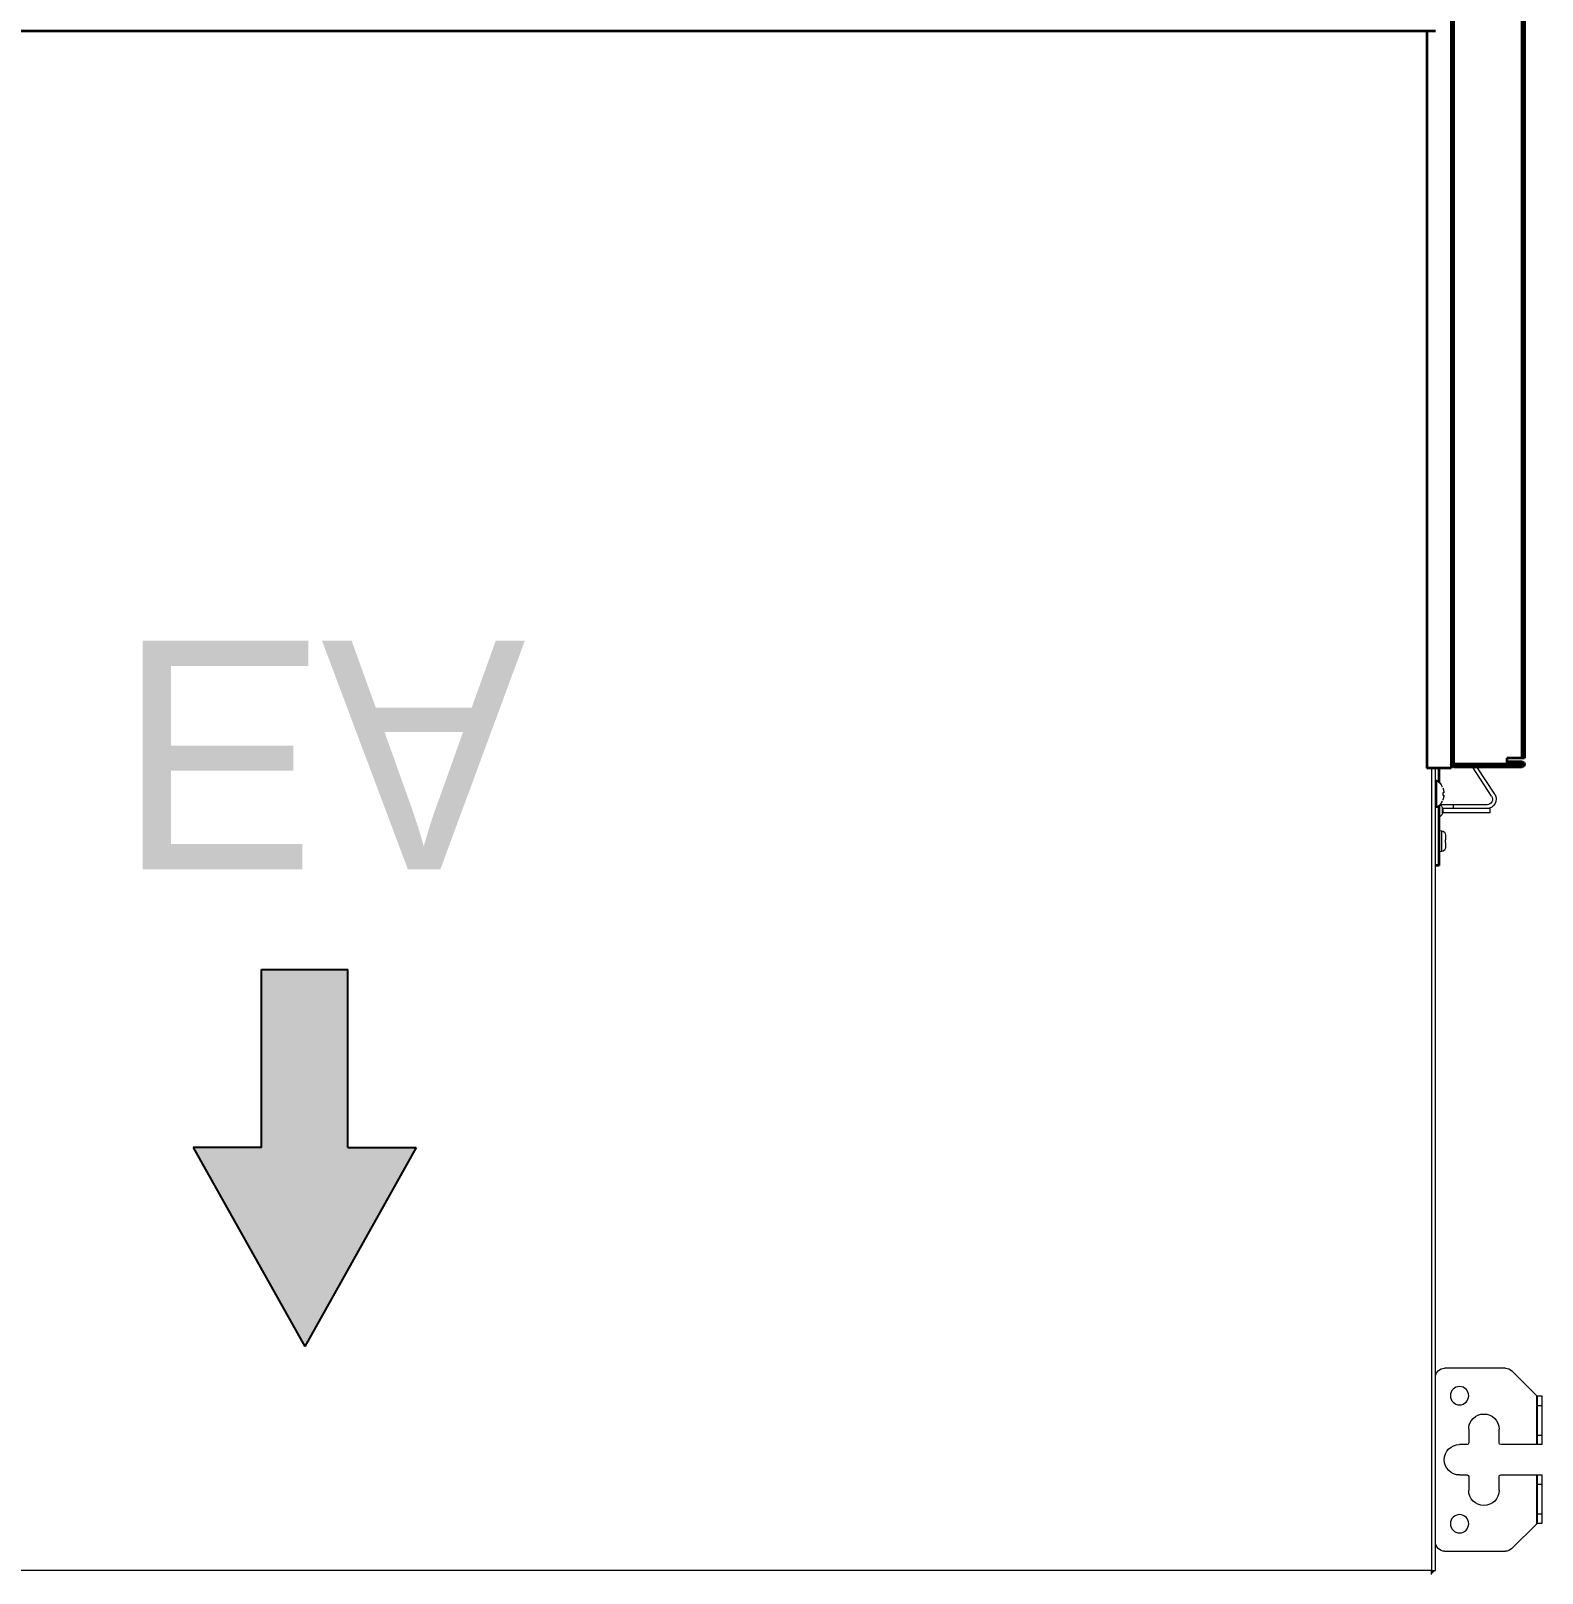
# Model space of a CAD drawing. Header units: millimetres. Extents: x 61566 to 667441, y 0 to 118800.
# Drawn here: x 270089 to 270585, y 54649 to 55155 of the extents above; entities that cross this region are included whole.
import ezdxf

# ---------------------------------------------------------------- set-up
doc = ezdxf.new("R2010")
doc.units = ezdxf.units.MM
doc.header["$LTSCALE"] = 200
doc.layers.add('LG-환기', color=2, linetype='Continuous')
doc.layers.add('환기유니트', color=6, linetype='Continuous')
doc.styles.add('ACISOGDT', font='amgdt.shx')

# ---------------------------------------------------------------- blocks, each defined once
blk = doc.blocks.new('빨간화살표')
at = {"layer": 'LG-환기', "ltscale": 0.5}
blk.add_hatch(color=1, dxfattribs=at).paths.add_polyline_path([(0, -15.75), (0, 15.75), (-64.82, 15.75), (-64.82, 40.62), (-137.35, 0), (-64.82, -40.62), (-64.82, -15.75)])
at = {"layer": 'LG-환기', "color": 1, "ltscale": 0.5}
for p, q in [((-64.82, 40.62), (-137.35, 0)), ((-64.82, 40.62), (-137.35, 0)), ((-64.82, 15.75), (-64.82, 40.62)), ((-64.82, 15.75), (-64.82, 40.62)), ((-64.82, 15.75), (0, 15.75)), ((-64.82, 15.75), (0, 15.75)), ((0, 15.75), (0, -15.75)), ((-64.82, -40.62), (-137.35, 0)), ((-64.82, -40.62), (-137.35, 0)), ((-64.82, -15.75), (-64.82, -40.62)), ((-64.82, -15.75), (-64.82, -40.62)), ((-64.82, -15.75), (0, -15.75)), ((-64.82, -15.75), (0, -15.75))]:
    blk.add_line(p, q, dxfattribs=at)
blk = doc.blocks.new('상업용 프리미엄 환기 250~500CMH')
at = {"layer": 'LG-환기', "color": 0, "linetype": 'Continuous', "lineweight": 18}
for p, q in [((16.5, 1020), (8.48, 1011.98)), ((16.5, 1020), (16.8, 1020.3)), ((32.6, 1020), (16.5, 1020)), ((16.8, 1021.9), (32.6, 1021.9)), ((16.8, 1020.3), (16.8, 1021.9)), ((32.6, 1020.3), (16.8, 1020.3)), ((19.8, 1021.9), (19.8, 1020.3)), ((29.6, 1020.3), (29.6, 1021.9)), ((32.6, 1008.3), (32.6, 1021.9)), ((42.6, 1021.9), (42.6, 1008.3)), ((42.6, 1021.9), (58.4, 1021.9)), ((58.4, 1020.3), (42.6, 1020.3)), ((58.7, 1020), (42.6, 1020)), ((45.6, 1021.9), (45.6, 1020.3)), ((55.4, 1020.3), (55.4, 1021.9)), ((58.4, 1021.9), (58.4, 1020.3)), ((58.4, 1020.3), (66.72, 1011.98)), ((7.6, 989.9), (7.6, 1009.86)), ((27.6, 1007.8), (32.1, 1007.8)), ((43.1, 1007.8), (47.6, 1007.8)), ((67.6, 1009.86), (67.6, 989.9)), ((249.75, 1004.85), (249.75, 989.23)), ((249.75, 1004.85), (251.25, 1004.85)), ((251.25, 1004.85), (251.25, 989.23)), ((252.45, 1003.82), (252.45, 988.41)), ((255.23, 1005.33), (264.92, 999.09)), ((255.88, 1006.34), (264.92, 1000.51)), ((32.1, 997.8), (27.6, 997.8)), ((32.6, 994.8), (32.6, 997.3)), ((42.6, 997.3), (42.6, 994.8)), ((47.6, 997.8), (43.1, 997.8)), ((265.72, 1000.9), (265.73, 1000.9)), ((251.25, 992.85), (252.45, 992.85)), ((1.3, 985.6), (1.3, 986.9)), ((1.3, 986.9), (264.43, 986.9)), ((249.75, 989.23), (251.25, 989.23)), ((251.55, 987.37), (260.45, 987.37)), ((0, 985.6), (1.3, 985.6)), ((264.43, 985.6), (1.3, 985.6)), ((1.3, 985.6), (1.3, 0))]:
    blk.add_line(p, q, dxfattribs=at)
at = {"layer": 'LG-환기', "color": 0, "linetype": 'Continuous', "lineweight": 35}
for p, q in [((264.92, 1015.3), (265.72, 1015.3)), ((264.92, 992.9), (264.92, 1015.3)), ((265.72, 992.9), (265.72, 1015.3)), ((265.72, 1015.3), (265.72, 1010.3)), ((266.52, 1015.3), (266.52, 1010.3)), ((745.12, 1016.1), (267.72, 1016.1)), ((267.72, 1016.1), (267.72, 1010.3)), ((267.72, 1015.3), (745.12, 1015.3)), ((265.72, 1010.3), (265.72, 992.1)), ((267.72, 1010.3), (265.72, 1010.3)), ((748.42, 992.1), (264.42, 992.1)), ((264.42, 992.1), (264.42, 984.1)), ((265.72, 992.9), (747.12, 992.9)), ((265.72, 992.9), (265.72, 992.1)), ((265.72, 992.9), (265.72, 992.9)), ((232.5, 988.1), (232.5, 986.9)), ((232.5, 988.1), (252.16, 988.1)), ((259.84, 988.1), (264.42, 988.1)), ((506.3, -1.3), (506.3, 986.9)), ((0.8, 985.59), (0.8, 986.1)), ((0.8, 986.1), (1.3, 986.1)), ((506.3, 984.1), (264.42, 984.1))]:
    blk.add_line(p, q, dxfattribs=at)
at = {"layer": 'LG-환기', "color": 0, "linetype": 'Continuous', "lineweight": 13}
for p, q in [((237.12, 989.01), (237.04, 988.1)), ((237.12, 989.01), (243.88, 989.01)), ((238.4, 990.2), (238.4, 990.2)), ((240.1, 990.2), (238.46, 990.2)), ((240.1, 990.2), (240.1, 990.2)), ((240.9, 990.2), (240.9, 990.2)), ((242.54, 990.2), (240.9, 990.2)), ((242.6, 990.2), (242.6, 990.2)), ((243.96, 988.1), (243.88, 989.01))]:
    blk.add_line(p, q, dxfattribs=at)
at = {"layer": 'LG-환기', "color": 0, "linetype": 'Continuous', "lineweight": 18}
for centre in [(16.6, 994.8), (58.6, 994.8)]:
    blk.add_circle(centre, 3, dxfattribs=at)
for centre, radius, start, end in [((10.6, 1009.86), 3, 135, 180), ((64.6, 1009.86), 3, 0, 45), ((27.6, 1002.8), 5, 90, 270), ((32.1, 1008.3), 0.5, 270, 0), ((43.1, 1008.3), 0.5, 180, 270), ((47.6, 1002.8), 5, 270, 90), ((254.25, 1003.82), 3, 57.2, 180), ((254.25, 1003.82), 1.8, 57.2, 180), ((32.1, 997.3), 0.5, 0, 90), ((43.1, 997.3), 0.5, 90, 180), ((37.6, 994.8), 5, 180, 0), ((10.6, 989.9), 3, 180, 270), ((64.6, 989.9), 3, 270, 0), ((250.5, 986.85), 2.5, 38.7358, 149.9962), ((251.8, 987.2), 0.3, 145.3987, 270), ((256, 984.3), 5.4, 116.0849, 145.3987), ((256, 984.3), 5.4, 34.6013, 63.9572), ((260.2, 987.2), 0.3, 270, 34.6013)]:
    blk.add_arc(centre, radius, start, end, dxfattribs=at)
at = {"layer": 'LG-환기', "color": 0, "linetype": 'Continuous', "lineweight": 35}
for centre, radius, start, end in [((265.72, 1015.3), 0.802, 0, 180), ((265.72, 1015.3), 0.002, 0, 180), ((265.72, 992.9), 0.802, 180, 270), ((265.72, 992.9), 0.002, 180, 269.5692)]:
    blk.add_arc(centre, radius, start, end, dxfattribs=at)
at = {"layer": 'LG-환기', "color": 0, "linetype": 'Continuous', "lineweight": 13}
for centre, start, end in [((238.42, 988.9), 90, 175), ((242.58, 988.9), 5, 90)]:
    blk.add_arc(centre, 1.3, start, end, dxfattribs=at)
for points in [[(238.4, 990.2), (238.41, 990.2), (238.43, 990.2), (238.45, 990.2), (238.46, 990.2)], [(242.54, 990.2), (242.55, 990.2), (242.57, 990.2), (242.59, 990.2), (242.6, 990.2)]]:
    blk.add_open_spline(points, degree=3, dxfattribs=at)
blk.add_open_spline([(240.1, 990.2), (240.17, 990.2), (240.23, 990.2), (240.33, 990.2), (240.38, 990.2), (240.44, 990.2), (240.47, 990.2), (240.48, 990.2), (240.49, 990.2), (240.57, 990.2), (240.63, 990.2), (240.77, 990.2), (240.83, 990.2), (240.9, 990.2)], degree=3, knots=[0, 0, 0, 0, 0.25, 0.25, 0.375, 0.4375, 0.46875, 0.46875, 0.5, 0.5, 0.75, 0.75, 1, 1, 1, 1], dxfattribs=at)
at = {"layer": 'LG-환기', "color": 0, "linetype": 'Continuous', "lineweight": 18}
for points, knots in [([(255.3, 989.64), (255.08, 989.61), (254.86, 989.57), (254.53, 989.49), (254.42, 989.45), (254.26, 989.4), (254.21, 989.38), (254.11, 989.34), (254.05, 989.32), (254, 989.3)], [0, 0, 0, 0, 0.5, 0.5, 0.75, 0.75, 0.875, 0.875, 1, 1, 1, 1]), ([(255.6, 989.64), (255.6, 989.65), (255.6, 989.65), (255.59, 989.65), (255.59, 989.65), (255.58, 989.65), (255.58, 989.65), (255.57, 989.66), (255.56, 989.66), (255.54, 989.66), (255.54, 989.66), (255.53, 989.66), (255.52, 989.66), (255.5, 989.66), (255.48, 989.66), (255.46, 989.66), (255.45, 989.66), (255.43, 989.66), (255.41, 989.65), (255.4, 989.65), (255.38, 989.65), (255.37, 989.65), (255.34, 989.65), (255.32, 989.65), (255.3, 989.64)], [0, 0, 0, 0, 0.125, 0.125, 0.1875, 0.1875, 0.25, 0.25, 0.375, 0.375, 0.4375, 0.4375, 0.5, 0.5, 0.625, 0.625, 0.6875, 0.6875, 0.75, 0.8125, 0.8125, 0.875, 0.875, 1, 1, 1, 1]), ([(255.6, 989.3), (255.6, 989.35), (255.6, 989.38), (255.6, 989.44), (255.6, 989.45), (255.6, 989.48), (255.6, 989.5), (255.6, 989.57), (255.6, 989.61), (255.6, 989.64)], [0, 0, 0, 0, 0.25, 0.25, 0.375, 0.375, 0.5, 0.5, 1, 1, 1, 1]), ([(256.7, 989.64), (256.68, 989.65), (256.66, 989.65), (256.63, 989.65), (256.62, 989.65), (256.6, 989.65), (256.59, 989.65), (256.57, 989.66), (256.55, 989.66), (256.53, 989.66), (256.52, 989.66), (256.5, 989.66), (256.49, 989.66), (256.47, 989.66), (256.46, 989.66), (256.45, 989.66), (256.44, 989.66), (256.43, 989.66), (256.42, 989.65), (256.42, 989.65), (256.41, 989.65), (256.41, 989.65), (256.4, 989.65), (256.4, 989.65), (256.4, 989.64)], [0, 0, 0, 0, 0.125, 0.125, 0.1875, 0.1875, 0.25, 0.25, 0.375, 0.375, 0.4375, 0.4375, 0.5, 0.5, 0.625, 0.625, 0.6875, 0.6875, 0.75, 0.8125, 0.8125, 0.875, 0.875, 1, 1, 1, 1]), ([(256.4, 989.64), (256.4, 989.63), (256.4, 989.61), (256.4, 989.58), (256.4, 989.57), (256.4, 989.54), (256.4, 989.53), (256.4, 989.5), (256.4, 989.48), (256.4, 989.45), (256.4, 989.4), (256.4, 989.35), (256.4, 989.3)], [0, 0, 0, 0, 0.25, 0.25, 0.375, 0.375, 0.5, 0.5, 0.625, 0.625, 0.75, 1, 1, 1, 1]), ([(258, 989.3), (257.79, 989.39), (257.58, 989.46), (257.31, 989.53), (257.25, 989.54), (257.14, 989.57), (257.09, 989.58), (256.92, 989.61), (256.81, 989.63), (256.7, 989.64)], [0, 0, 0, 0, 0.5, 0.5, 0.625, 0.625, 0.75, 0.75, 1, 1, 1, 1])]:
    blk.add_open_spline(points, degree=3, knots=knots, dxfattribs=at)
for points in [[(254, 989.3), (254, 989.32), (254, 989.32), (254, 989.3)], [(256.4, 989.3), (256.13, 989.32), (255.86, 989.32), (255.6, 989.3)], [(258, 989.3), (258, 989.32), (258, 989.32), (258, 989.3)]]:
    blk.add_open_spline(points, degree=3, dxfattribs=at)
at = {"layer": 'LG-환기', "linetype": 'Continuous', "extrusion": (0, 0, -1), "xscale": 0.8999999999998626, "yscale": 0.8999999999998626, "zscale": -0.8999999999998626, "rotation": 180}
blk.add_blockref('빨간화살표', (-198.39, 616), dxfattribs=at)
at = {"layer": 'LG-환기', "color": 0, "linetype": 'Continuous', "lineweight": 18, "style": 'ACISOGDT'}
blk.add_text('EA', height=75, rotation=90, dxfattribs=at).set_placement((306.22, 554.59))

msp = doc.modelspace()

# ---------------------------------------------------------------- block references
at = {"layer": '환기유니트', "xscale": -1, "rotation": 270}
msp.add_blockref('상업용 프리미엄 환기 250~500CMH', (269562.74, 54648.39), dxfattribs=at)

doc.saveas('drawing.dxf')
